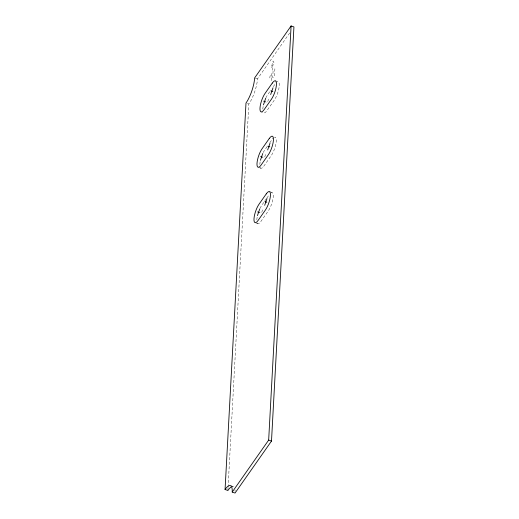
<?xml version="1.0" encoding="UTF-8"?>
<svg xmlns="http://www.w3.org/2000/svg" width="519" height="519" viewBox="0 0 519 519"><rect width="100%" height="100%" fill="white"/><g stroke="black" fill="none" stroke-linecap="round" stroke-linejoin="round"><path stroke-width="0.39" stroke-dasharray="2.6 1.95" d="M227.906 490.468L228.036 488.042M228.081 487.231L248.835 104.014A18.775 5.372 -71.1 0 0 257.476 78.907L289.777 32.846M271.21 80.62L271.567 74.1A1.174 0.337 -71.1 0 0 271.119 73.938L270.963 74.159A2.413 0.688 -71.1 0 0 269.854 77.383A2.413 0.688 -71.1 0 0 270.769 77.72L271.314 76.942M272.52 70.234L272.773 65.53L271.288 67.658L273.02 61.002L274.266 63.402L272.884 65.381M273.072 71.148L272.754 77.013A2.167 0.616 -71.1 0 0 273.578 77.312A2.167 0.616 -71.1 0 0 274.577 74.418L274.895 68.553M268.602 99.103L267.434 102.483L266.474 102.133M265.598 154.48L264.437 157.86L263.477 157.517M262.601 209.864L261.44 213.238L260.473 212.894M269.685 91.824L267.875 94.406A10.951 3.133 -71.1 0 0 266.078 97.533M273.299 86.667L275.109 84.084A10.951 3.133 -71.1 0 1 276.29 82.657M267.136 146.559L264.872 149.783A10.951 3.133 -71.1 0 0 263.075 152.917M269.848 142.686L272.112 139.462A10.951 3.133 -71.1 0 1 273.286 138.041M266.396 198.712L261.874 205.167A10.951 3.133 -71.1 0 0 260.077 208.294M266.85 198.07L269.114 194.839M275.401 80.834L278.242 81.807A10.951 3.133 -71.1 0 1 278.761 89.184A10.951 3.133 -71.1 0 1 274.233 100.238L267 110.56A10.951 3.133 -71.1 0 1 263.866 112.837L261.745 112.11M255.354 78.181L257.476 78.907M247.414 103.528L248.835 104.014M258.741 167.488L260.869 168.214M269.406 191.589L272.241 192.562M255.744 222.865L257.872 223.598M231.137 485.829L233.265 486.556M230.871 487.211A18.775 5.372 -71.1 0 1 234.134 487.257M234.971 489.845A18.775 5.372 -71.1 0 1 235.081 491.35M257.229 222.969A10.951 3.133 -71.1 0 0 260.999 221.315L268.239 210.993A10.951 3.133 -71.1 0 0 273.013 198.667A10.951 3.133 -71.1 0 0 271.359 192.64M256.834 219.809A10.951 3.133 -71.1 0 1 257.346 216.222M262.828 109.055A10.951 3.133 -71.1 0 1 263.347 105.461M260.227 167.592A10.951 3.133 -71.1 0 0 263.996 165.937L271.236 155.616A10.951 3.133 -71.1 0 0 276.011 143.283A10.951 3.133 -71.1 0 0 274.356 137.263M259.831 164.432A10.951 3.133 -71.1 0 1 260.35 160.838"/><path stroke-width="0.78" d="M225.064 489.495L245.993 103.041A18.775 5.372 -71.1 0 0 254.641 77.934L291.094 25.95L293.936 26.923L271.502 441.066L235.049 493.05L232.214 492.077A18.775 5.372 -71.1 0 0 225.064 489.495L227.906 490.468A18.775 5.372 -71.1 0 1 230.871 487.211M232.214 492.077L268.667 440.093L291.094 25.95M263.438 104.89L265.76 98.13M270.671 94.568L273 87.808M260.434 160.267L262.763 153.507M267.674 149.946L270.003 143.186M257.437 215.651L259.766 208.891M264.677 205.323L267 198.569M268.667 440.093L271.502 441.066M270.873 90.838L272.799 91.539M263.639 101.16L265.559 101.86M267.875 146.222L269.802 146.916M260.635 156.543L262.562 157.238M264.878 201.599L266.798 202.293M257.638 211.921L259.565 212.615M272.274 83.111L265.034 93.433A10.951 3.133 -71.1 0 0 259.993 108.082A10.951 3.133 -71.1 0 0 264.165 109.587L271.398 99.265A10.951 3.133 -71.1 0 0 276.445 84.616A10.951 3.133 -71.1 0 0 272.274 83.111M269.277 138.489L262.037 148.81A10.951 3.133 -71.1 0 0 256.996 163.459A10.951 3.133 -71.1 0 0 261.161 164.964L268.401 154.643A10.951 3.133 -71.1 0 0 273.442 140A10.951 3.133 -71.1 0 0 269.277 138.489M266.273 193.872L259.039 204.194A10.951 3.133 -71.1 0 0 253.992 218.836A10.951 3.133 -71.1 0 0 258.164 220.341L265.404 210.02A10.951 3.133 -71.1 0 0 270.444 195.378A10.951 3.133 -71.1 0 0 266.273 193.872"/></g></svg>
